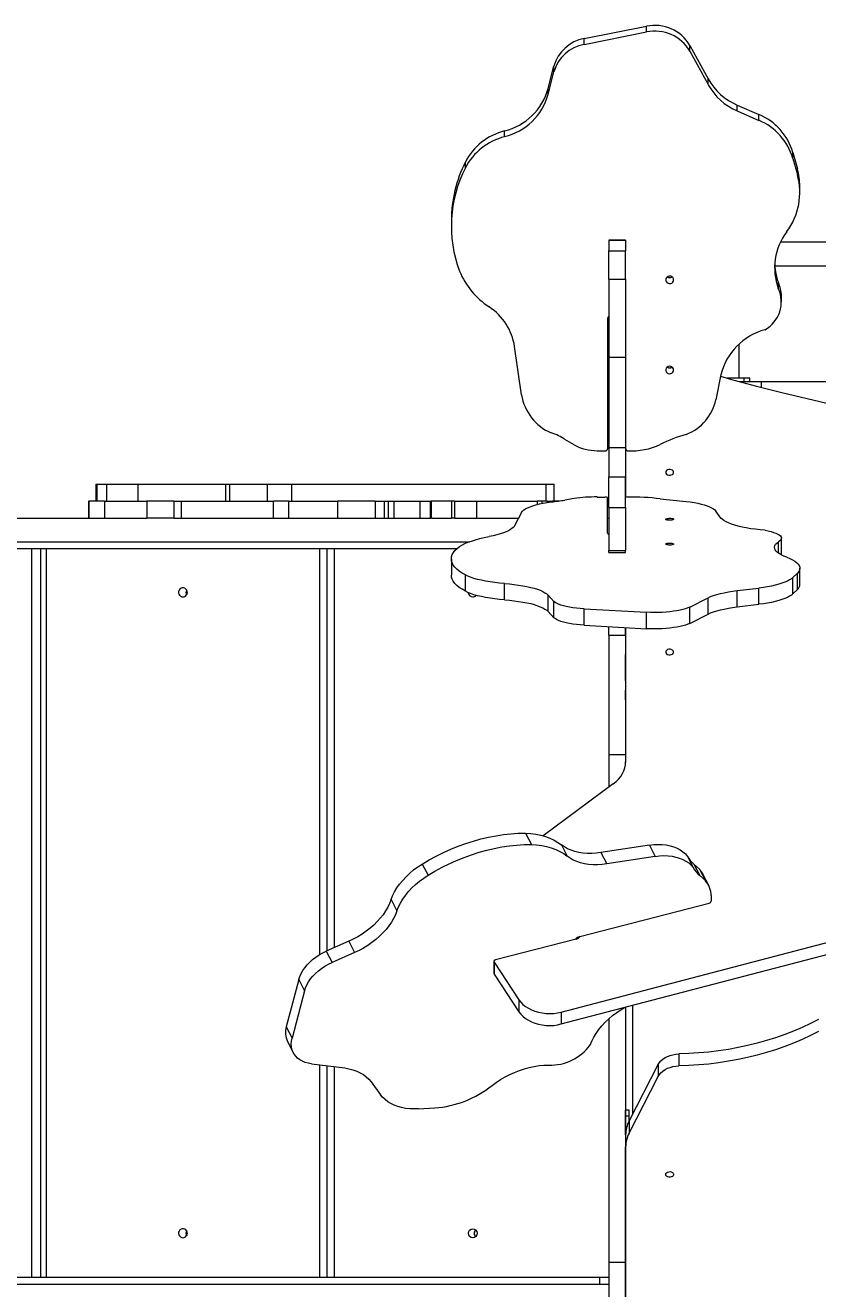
# Model space of a CAD drawing. Header units: millimetres. Extents: x -7098 to 6497, y -6127 to 5201.
# Drawn here: x 456 to 1158, y 1684 to 2803 of the extents above; entities that cross this region are included whole.
import ezdxf

# ---------------------------------------------------------------- set-up
doc = ezdxf.new("R2010")
doc.units = ezdxf.units.MM
doc.layers.add('DIKOM_ОБЪЕКТ', color=7, linetype='Continuous')
doc.layers.add('DIKOM_РАЗМЕР_ЗОНА', color=7, linetype='Continuous')
doc.styles.add('style1', font='arial.ttf', dxfattribs={"width": 0.8})
doc.dimstyles.new('1-50', dxfattribs={"dimtxt": 300, "dimasz": 200, "dimexe": 100, "dimexo": 0, "dimgap": 100, "dimtad": 1, "dimdec": 0, "dimtxsty": 'style1', "dimcen": 0, "dimclrd": 7, "dimclre": 7, "dimadec": 1, "dimazin": 2, "dimtfac": 1, "dimtdec": 0, "dimtmove": 1, "dimatfit": 3, "dimfxl": 0, "dimlwd": 25, "dimlwe": 18, "dimarcsym": 0})

# ---------------------------------------------------------------- blocks, each defined once
blk = doc.blocks.new('*D19')
at = {"layer": 'Defpoints', "color": 0, "transparency": 16777216}
for p in [(-3422.4, 1730.2), (4498.5, 1730.2), (-3422.4, -5447.2)]:
    blk.add_point(p, dxfattribs=at)
at = {"layer": 'DIKOM_РАЗМЕР_ЗОНА', "color": 7, "lineweight": 18, "transparency": 16777216}
for p, q in [((-3422.4, 1730.2), (-3422.4, -5547.2)), ((4498.5, 1730.2), (4498.5, -5547.2))]:
    blk.add_line(p, q, dxfattribs=at)
at = {"layer": 'DIKOM_РАЗМЕР_ЗОНА', "color": 7, "lineweight": 25, "transparency": 16777216}
blk.add_line((4298.5, -5447.2), (-3222.4, -5447.2), dxfattribs=at)
at = {"layer": 'DIKOM_РАЗМЕР_ЗОНА', "color": 7, "transparency": 16777216}
for points in [[(-3222.4, -5413.9), (-3222.4, -5480.6), (-3422.4, -5447.2)], [(4298.5, -5413.9), (4298.5, -5480.6), (4498.5, -5447.2)]]:
    blk.add_solid(points, dxfattribs=at)
at = {"layer": 'DIKOM_РАЗМЕР_ЗОНА', "color": 0, "transparency": 16777216, "insert": (538, -5194.1), "char_height": 300, "attachment_point": 5, "style": 'style1'}
blk.add_mtext('7900', dxfattribs=at)
blk = doc.blocks.new('*D17')
at = {"layer": 'Defpoints', "color": 0, "transparency": 16777216}
for p in [(-5422.4, 1752.1), (6497.5, 1509.8), (-5422.4, -6026.7)]:
    blk.add_point(p, dxfattribs=at)
at = {"layer": 'DIKOM_РАЗМЕР_ЗОНА', "color": 7, "lineweight": 18, "transparency": 16777216}
for p, q in [((-5422.4, 1752.1), (-5422.4, -6126.7)), ((6497.5, 1509.8), (6497.5, -6126.7))]:
    blk.add_line(p, q, dxfattribs=at)
at = {"layer": 'DIKOM_РАЗМЕР_ЗОНА', "color": 7, "lineweight": 25, "transparency": 16777216}
blk.add_line((6297.5, -6026.7), (-5222.4, -6026.7), dxfattribs=at)
at = {"layer": 'DIKOM_РАЗМЕР_ЗОНА', "color": 7, "transparency": 16777216}
for points in [[(-5222.4, -5993.4), (-5222.4, -6060.1), (-5422.4, -6026.7)], [(6297.5, -5993.4), (6297.5, -6060.1), (6497.5, -6026.7)]]:
    blk.add_solid(points, dxfattribs=at)
at = {"layer": 'DIKOM_РАЗМЕР_ЗОНА', "color": 0, "transparency": 16777216, "insert": (537.5, -5773.6), "char_height": 300, "attachment_point": 5, "style": 'style1'}
blk.add_mtext('11900', dxfattribs=at)

msp = doc.modelspace()

# ---------------------------------------------------------------- linework, layer by layer
at = {"layer": 'DIKOM_ОБЪЕКТ', "color": 7, "linetype": 'Continuous', "lineweight": 15}
for p, q in [((951.2, 2791.7), (1006.5, 2802.7)), ((1006.5, 2797.6), (1006.5, 2802.7)), ((951.2, 2786.5), (1006.5, 2797.6)), ((951.2, 2786.5), (951.2, 2791.7)), ((1044.9, 2780.4), (1044.9, 2785.6)), ((1044.9, 2785.6), (1061.1, 2756)), ((1044.9, 2780.4), (1061.1, 2750.9)), ((919.3, 2747.4), (924.5, 2767.2)), ((924.5, 2762.1), (924.5, 2767.2)), ((919.3, 2742.2), (924.5, 2762.1)), ((1061.1, 2750.9), (1061.1, 2756)), ((919.3, 2742.2), (919.3, 2747.4)), ((1086.9, 2727.6), (1086.9, 2732.7)), ((1086.9, 2732.7), (1106.1, 2724.4)), ((1086.9, 2727.6), (1106.1, 2719.2)), ((1106.1, 2719.2), (1106.1, 2724.4)), ((880.8, 2704.7), (880.8, 2709.8)), ((1136.1, 2685.5), (1136.1, 2690.7)), ((1136.1, 2690.7), (1140.2, 2676.2)), ((846, 2677.1), (846, 2682.2)), ((1136.1, 2685.5), (1140.2, 2671.1)), ((1140.2, 2671.1), (1140.2, 2676.2)), ((1142.3, 2655.5), (1142.3, 2660.6)), ((833.6, 2630.5), (833.6, 2625.4)), ((988, 2613), (973, 2613)), ((973, 2613), (988, 2613)), ((973, 2613), (973, 2603.6)), ((973, 2613), (973, 2613)), ((988, 2613), (988, 2603.6)), ((988, 2613), (988, 2613)), ((1798, 2611.2), (1125.2, 2611.2)), ((973, 2603.6), (988, 2603.6)), ((973, 2578.3), (973, 2603.6)), ((988, 2578.3), (988, 2603.6)), ((1120.1, 2590.2), (1427.6, 2590.2)), ((973, 2578.3), (988, 2578.3)), ((973, 2578.3), (973, 2509.3)), ((988, 2578.3), (988, 2509.3)), ((1123.3, 2570.2), (1123.3, 2575.4)), ((1126, 2558.3), (1126, 2563.4)), ((972, 2542.5), (972, 2428.1)), ((1088.5, 2490.7), (1088.5, 2520.9)), ((895.8, 2475.9), (889.6, 2518.8)), ((973, 2509.3), (988, 2509.3)), ((973, 2509.3), (973, 2429.1)), ((988, 2509.3), (988, 2429.1)), ((1072.4, 2493.8), (1068, 2471.5)), ((1078, 2490.7), (1077.6, 2490.7)), ((1093, 2490.7), (1078, 2490.7)), ((1088.6, 2487.7), (1108, 2487.7)), ((1093, 2487.7), (1093, 2490.7)), ((1098, 2490.7), (1093, 2490.7)), ((1098, 2487.7), (1098, 2490.7)), ((1108, 2487.7), (1750.7, 2487.7)), ((1108, 2487.7), (1108, 2482.6)), ((942.4, 2431.5), (934.2, 2436.4)), ((962.9, 2426.3), (970, 2426.2)), ((973, 2429.1), (988, 2429.1)), ((973, 2429.1), (973, 2403.3)), ((988, 2429.1), (988, 2403.3)), ((988, 2427.9), (988, 2384.9)), ((518.7, 2396.7), (518.7, 2381.7)), ((518.7, 2396.7), (519.6, 2396.7)), ((519.6, 2396.7), (519.6, 2381.7)), ((519.6, 2396.7), (528, 2396.7)), ((528, 2396.7), (528, 2381.7)), ((528, 2396.7), (555.8, 2396.7)), ((555.8, 2396.7), (555.8, 2381.7)), ((555.8, 2396.7), (633.4, 2396.7)), ((633.4, 2396.7), (633.4, 2381.7)), ((633.4, 2396.7), (637, 2396.7)), ((637, 2396.7), (637, 2381.7)), ((637, 2396.7), (670.3, 2396.7)), ((670.3, 2396.7), (670.3, 2381.7)), ((670.3, 2396.7), (692, 2396.7)), ((692, 2396.7), (692, 2381.7)), ((692, 2396.7), (917.2, 2396.7)), ((917.2, 2396.7), (917.2, 2381.7)), ((917.2, 2396.7), (924.8, 2396.7)), ((924.8, 2381.7), (924.8, 2396.7)), ((973, 2403.3), (988, 2403.3)), ((973, 2375.9), (973, 2403.3)), ((988, 2405.3), (988, 2405.1)), ((988, 2375.9), (988, 2403.3)), ((512.2, 2381.7), (512.2, 2366.7)), ((512.2, 2381.7), (512.3, 2381.7)), ((512.3, 2381.7), (512.3, 2366.7)), ((526.4, 2381.7), (512.3, 2381.7)), ((526.4, 2381.7), (526.4, 2366.7)), ((526.4, 2381.7), (563.7, 2381.7)), ((563.7, 2381.7), (563.7, 2366.7)), ((587.8, 2381.7), (563.7, 2381.7)), ((587.8, 2381.7), (587.8, 2366.7)), ((587.8, 2381.7), (594.2, 2381.7)), ((594.2, 2381.7), (594.2, 2366.7)), ((594.2, 2381.7), (676.1, 2381.7)), ((676.1, 2366.7), (676.1, 2381.7)), ((689.4, 2381.7), (676.1, 2381.7)), ((689.4, 2381.7), (689.4, 2366.7)), ((689.4, 2381.7), (732.8, 2381.7)), ((732.8, 2381.7), (732.8, 2366.7)), ((766.2, 2381.7), (732.8, 2381.7)), ((766.2, 2381.7), (766.2, 2366.7)), ((766.2, 2381.7), (774, 2381.7)), ((774, 2381.7), (774, 2366.7)), ((774, 2381.7), (777.5, 2381.7)), ((774, 2381.7), (774, 2366.7)), ((777.5, 2381.7), (777.5, 2366.7)), ((777.5, 2381.7), (782.5, 2381.7)), ((782.5, 2381.7), (782.5, 2366.7)), ((782.5, 2381.7), (805.8, 2381.7)), ((805.8, 2381.7), (805.8, 2366.7)), ((805.8, 2381.7), (814.8, 2381.7)), ((814.8, 2381.7), (814.8, 2366.7)), ((814.8, 2381.7), (815.7, 2381.7)), ((815.7, 2381.7), (815.7, 2366.7)), ((833.6, 2381.7), (815.7, 2381.7)), ((833.6, 2381.7), (833.6, 2366.7)), ((836.3, 2381.7), (833.6, 2381.7)), ((836.3, 2381.7), (836.3, 2366.7)), ((836.3, 2381.7), (855.9, 2381.7)), ((855.9, 2381.7), (855.9, 2366.7)), ((855.9, 2381.7), (909.7, 2381.7)), ((913.8, 2381.7), (909.7, 2381.7)), ((909.7, 2381.7), (909.7, 2378.7)), ((918.6, 2381.7), (913.8, 2381.7)), ((913.8, 2381.7), (913.8, 2379.6)), ((918.6, 2381.7), (923.3, 2381.7)), ((918.6, 2381.7), (918.6, 2380.5)), ((928.3, 2381.7), (923.3, 2381.7)), ((923.3, 2381.7), (923.3, 2381.1)), ((929, 2381.7), (928.3, 2381.7)), ((928.3, 2381.7), (928.3, 2381.7)), ((942.4, 2383.9), (934.2, 2382.5)), ((962.9, 2385.3), (970, 2385.3)), ((972, 2353.3), (972, 2384.8)), ((973, 2375.9), (988, 2375.9)), ((973, 2375.9), (973, 2337.8)), ((988, 2375.9), (988, 2337.8)), ((400, 2366.7), (528.3, 2366.7)), ((528.3, 2366.7), (563.7, 2366.7)), ((587.8, 2366.7), (563.7, 2366.7)), ((587.8, 2366.7), (594.2, 2366.7)), ((594.2, 2366.7), (646.8, 2366.7)), ((646.8, 2366.7), (774.2, 2366.7)), ((774.2, 2366.7), (777.5, 2366.7)), ((777.5, 2366.7), (782.5, 2366.7)), ((782.5, 2366.7), (805.8, 2366.7)), ((805.8, 2366.7), (814.8, 2366.7)), ((814.8, 2366.7), (815.7, 2366.7)), ((816.5, 2366.7), (815.7, 2366.7)), ((816.5, 2366.7), (833.6, 2366.7)), ((836.3, 2366.7), (833.6, 2366.7)), ((836.3, 2366.7), (855.9, 2366.7)), ((855.9, 2366.7), (893.2, 2366.7)), ((895.8, 2371.7), (889.6, 2359.9)), ((972, 2366.7), (973, 2366.7)), ((1072.4, 2366.7), (1068, 2372.9)), ((-497, 2345.7), (849.7, 2345.7)), ((1123.3, 2335.6), (1123.3, 2345.7)), ((1126, 2334.5), (1126, 2349)), ((-497, 2339.7), (838.7, 2339.7)), ((461.9, 1693.7), (461.9, 2339.7)), ((469.8, 1693.7), (469.8, 2339.7)), ((474.5, 2339.7), (474.5, 1693.7)), ((717.1, 1979.8), (717.1, 2339.7)), ((723.6, 1983.1), (723.6, 2339.7)), ((729.8, 2339.7), (729.8, 1985.8)), ((833.6, 2330.5), (833.6, 2316)), ((973, 2337.8), (988, 2337.8)), ((973, 2336.2), (973, 2337.8)), ((973, 2336.2), (988, 2336.2)), ((988, 2336.2), (988, 2337.8)), ((1126, 2334.5), (1125.9, 2334)), ((1142.3, 2307.7), (1142.3, 2322.2)), ((846, 2301.8), (846, 2316.3)), ((880.8, 2294.2), (880.8, 2308.7)), ((1136.1, 2313.9), (1140.2, 2317.9)), ((1136.1, 2299.4), (1136.1, 2313.9)), ((1140.2, 2303.4), (1140.2, 2317.9)), ((919.3, 2298.3), (924.5, 2292.8)), ((919.3, 2283.8), (919.3, 2298.3)), ((1044.9, 2287.8), (1061.1, 2295.9)), ((1061.1, 2281.4), (1061.1, 2295.9)), ((1086.9, 2302.3), (1106.1, 2304.6)), ((1086.9, 2287.9), (1086.9, 2302.3)), ((1106.1, 2290.2), (1106.1, 2304.6)), ((1136.1, 2299.4), (1140.2, 2303.4)), ((924.5, 2278.3), (924.5, 2292.8)), ((951.2, 2286.1), (1006.5, 2283.1)), ((951.2, 2271.6), (951.2, 2286.1)), ((1044.9, 2273.3), (1044.9, 2287.8)), ((1086.9, 2287.9), (1106.1, 2290.2)), ((919.3, 2283.8), (924.5, 2278.3)), ((1006.5, 2268.6), (1006.5, 2283.1)), ((1044.9, 2273.3), (1061.1, 2281.4)), ((951.2, 2271.6), (1006.5, 2268.6)), ((973, 2262.8), (973, 2270.4)), ((973, 2262.8), (988, 2262.8)), ((973, 2262.8), (973, 2157.2)), ((988, 2269.6), (988, 2150.6)), ((988, 2262.8), (988, 2269.6)), ((988, 2262.8), (988, 2157.2)), ((988, 2245.8), (988, 2221.8)), ((988, 2222.5), (988, 2245.8)), ((973, 2157.2), (988, 2157.2)), ((973, 2157.2), (973, 2128.1)), ((988, 2157.2), (988, 2150.1)), ((977, 2131.1), (915, 2085)), ((899.3, 2087.3), (904.5, 2077.3)), ((931.1, 2076.9), (936.2, 2067)), ((1009, 2076.7), (966.1, 2070.1)), ((1009, 2076.7), (1014.1, 2066.7)), ((966.1, 2070.1), (971.3, 2060.1)), ((1014.1, 2066.7), (971.3, 2060.1)), ((1042.8, 2066.8), (1047.9, 2056.8)), ((807.8, 2060), (813, 2050.1)), ((1048.5, 2059.8), (1053.6, 2049.8)), ((1053.4, 2055.3), (1048.5, 2059.8)), ((1053.4, 2055.3), (1058.6, 2045.3)), ((1058.6, 2045.3), (1053.6, 2049.8)), ((1061.6, 2041), (1056.5, 2050.9)), ((780.2, 2028.4), (785.4, 2018.4)), ((1063.8, 2032.2), (1063.8, 2027.1)), ((947.5, 1995.7), (1061.9, 2025.2)), ((931, 1928.8), (1181.1, 1994.2)), ((946.3, 1995.3), (946.3, 1994.4)), ((742.7, 1991.5), (722.8, 1982.7)), ((722.8, 1982.7), (727.9, 1972.7)), ((742.7, 1991.5), (747.8, 1981.5)), ((944.1, 1993.4), (872.6, 1975)), ((931, 1918.2), (1181.1, 1983.6)), ((943.4, 1993.2), (943.3, 1993.3)), ((747.8, 1981.5), (727.9, 1972.7)), ((871.3, 1973.6), (871.3, 1963)), ((871.5, 1973), (893.4, 1939.7)), ((871.5, 1973), (871.5, 1962.4)), ((871.5, 1962.4), (893.4, 1929.1)), ((698.4, 1957.5), (687.4, 1915.6)), ((698.4, 1957.5), (703.5, 1947.6)), ((703.5, 1947.6), (692.5, 1905.7)), ((893.4, 1939.7), (893.4, 1929.1)), ((931, 1928.8), (931, 1918.2)), ((988, 1933.1), (988, 1707.1)), ((994, 1934.7), (994, 1837.9)), ((687.4, 1915.6), (692.5, 1905.7)), ((973, 1922.8), (973, 1707.1)), ((688.4, 1902.8), (693.5, 1892.8)), ((709.6, 1883), (739.2, 1879.2)), ((717.1, 1693.7), (717.1, 1882)), ((991, 1832.1), (1016.9, 1882.3)), ((1016.9, 1882.3), (1016.9, 1871.7)), ((1035.1, 1891.6), (1035.1, 1881)), ((723.6, 1693.7), (723.6, 1881.2)), ((729.8, 1880.4), (729.8, 1693.7)), ((991, 1821.5), (1016.9, 1871.7)), ((762.5, 1866.9), (770.8, 1855.5)), ((804.5, 1843), (819, 1843.8)), ((991, 1841.7), (988, 1841.7)), ((988, 1820), (988, 1836.4)), ((991, 1836.4), (988, 1836.4)), ((991, 1832), (991, 1836.4)), ((991, 1832.1), (991, 1821.5)), ((988, 1820), (988, 1809.4)), ((988, 1810.3), (988, 1808.3)), ((988, 1671), (988, 1809.4)), ((973, 1707.1), (988, 1707.1)), ((973, 1707.1), (973, 1603)), ((988, 1707.1), (988, 1603)), ((-362.2, 1693.7), (964.7, 1693.7)), ((964.7, 1693.7), (973, 1693.7)), ((964.7, 1693.7), (964.7, 1687.7)), ((-372.7, 1687.7), (973, 1687.7))]:
    msp.add_line(p, q, dxfattribs=at)
at = {"layer": 'DIKOM_ОБЪЕКТ', "color": 7, "linetype": 'Continuous', "lineweight": 15, "flags": 128}
for points in [[(1030.5, 2577.8), (1030.3, 2578.8), (1029.8, 2579.8), (1028.9, 2580.5), (1027.9, 2581), (1026.7, 2581), (1025.6, 2580.8), (1024.7, 2580.2), (1024, 2579.3), (1023.6, 2578.3), (1023.6, 2577.2), (1024, 2576.2), (1024.7, 2575.3), (1025.6, 2574.8), (1026.7, 2574.5), (1027.9, 2574.6), (1028.9, 2575), (1029.8, 2575.7), (1030.3, 2576.7), (1030.5, 2577.8)], [(1030.5, 2497.9), (1030.3, 2499), (1029.8, 2499.9), (1028.9, 2500.6), (1027.9, 2501.1), (1026.7, 2501.2), (1025.6, 2500.9), (1024.7, 2500.3), (1024, 2499.5), (1023.6, 2498.4), (1023.6, 2497.4), (1024, 2496.3), (1024.7, 2495.5), (1025.6, 2494.9), (1026.7, 2494.6), (1027.9, 2494.7), (1028.9, 2495.1), (1029.8, 2495.9), (1030.3, 2496.8), (1030.5, 2497.9)], [(1072.1, 2492.3), (1081.8, 2489.6), (1104, 2483.7), (1126.3, 2478), (1148.7, 2472.6), (1171.2, 2467.4), (1193.8, 2462.4), (1216.6, 2457.7), (1239.4, 2453.2), (1262.3, 2449), (1285.3, 2445), (1308.4, 2441.2), (1331.5, 2437.7), (1354.8, 2434.4), (1378.1, 2431.4), (1401.4, 2428.7), (1424.8, 2426.1), (1448.3, 2423.9), (1471.8, 2421.8), (1495.4, 2420.1), (1519, 2418.5)], [(1023.5, 2407.2), (1023.7, 2406.4), (1024.3, 2405.7), (1025.1, 2405.1), (1026.2, 2404.8), (1027.3, 2404.7), (1028.4, 2404.9), (1029.4, 2405.4), (1030.1, 2406), (1030.5, 2406.8), (1030.5, 2407.6), (1030.1, 2408.4), (1029.4, 2409), (1028.4, 2409.5), (1027.3, 2409.7), (1026.2, 2409.6), (1025.1, 2409.3), (1024.3, 2408.7), (1023.7, 2408), (1023.5, 2407.2)], [(895.8, 2371.7), (896.6, 2372.7), (897.7, 2373.8), (899.2, 2374.8), (901.1, 2375.8), (903.3, 2376.7), (905.8, 2377.6), (908.5, 2378.4), (911.6, 2379.2), (914.9, 2379.9), (918.5, 2380.5), (922.2, 2381)], [(1041.6, 2381.3), (1045.2, 2380.9), (1048.6, 2380.4), (1051.9, 2379.8), (1054.9, 2379.1), (1057.6, 2378.3), (1060.1, 2377.5), (1062.3, 2376.7), (1064.2, 2375.8), (1065.8, 2374.8), (1067, 2373.9), (1068, 2372.9)], [(1030.5, 2365.6), (1030.3, 2365.3), (1029.8, 2365.1), (1028.9, 2364.9), (1027.9, 2364.7), (1026.7, 2364.7), (1025.6, 2364.8), (1024.7, 2364.9), (1024, 2365.2), (1023.6, 2365.5), (1023.6, 2365.8), (1024, 2366), (1024.7, 2366.3), (1025.6, 2366.4), (1026.7, 2366.5), (1027.9, 2366.5), (1028.9, 2366.4), (1029.8, 2366.2), (1030.3, 2365.9), (1030.5, 2365.6)], [(1111.5, 2355.8), (1107.1, 2356.2), (1102.8, 2356.7), (1098.8, 2357.2), (1094.9, 2357.9), (1091.2, 2358.6), (1087.8, 2359.5), (1084.7, 2360.3), (1081.8, 2361.3), (1079.2, 2362.3), (1077, 2363.4), (1075.1, 2364.5), (1073.6, 2365.6), (1072.4, 2366.7)], [(889.6, 2359.9), (888.8, 2358.7), (887.6, 2357.6), (886.1, 2356.5), (884.3, 2355.4), (882.2, 2354.4), (879.7, 2353.5), (876.9, 2352.6), (873.9, 2351.7), (870.6, 2350.9), (867, 2350.2)], [(1111.5, 2355.8), (1114.3, 2355.3), (1116.8, 2354.7), (1119.1, 2354), (1121.1, 2353.3), (1122.8, 2352.5), (1124.1, 2351.7), (1125.1, 2350.9), (1125.7, 2350), (1126, 2349.1), (1125.9, 2348.2), (1125.4, 2347.4), (1124.5, 2346.5), (1123.3, 2345.7)], [(846, 2316.3), (843.1, 2317.9), (840.6, 2319.7), (838.5, 2321.4), (836.7, 2323.2), (835.3, 2325), (834.4, 2326.9), (833.8, 2328.7), (833.6, 2330.6), (833.8, 2332.4), (834.4, 2334.3), (835.4, 2336.1), (836.8, 2337.9), (838.6, 2339.7), (840.8, 2341.5)], [(840.8, 2341.5), (842.9, 2342.7), (845.4, 2344), (848.3, 2345.2), (851.4, 2346.3), (854.9, 2347.4), (858.7, 2348.4), (862.7, 2349.3), (867, 2350.2)], [(1030.5, 2343.6), (1030.3, 2343.3), (1029.8, 2343.1), (1028.9, 2342.9), (1027.9, 2342.7), (1026.7, 2342.7), (1025.6, 2342.8), (1024.7, 2342.9), (1024, 2343.2), (1023.6, 2343.5), (1023.6, 2343.8), (1024, 2344), (1024.7, 2344.3), (1025.6, 2344.4), (1026.7, 2344.5), (1027.9, 2344.5), (1028.9, 2344.4), (1029.8, 2344.2), (1030.3, 2343.9), (1030.5, 2343.6)], [(1130.7, 2331.9), (1128.1, 2332.9), (1125.9, 2334), (1124.1, 2335.1), (1122.5, 2336.2), (1121.4, 2337.4), (1120.5, 2338.6), (1120.1, 2339.8), (1120, 2341), (1120.3, 2342.2), (1120.9, 2343.4), (1121.9, 2344.5), (1123.3, 2345.7)], [(1130.7, 2331.9), (1133.4, 2330.8), (1135.8, 2329.6), (1137.9, 2328.4), (1139.6, 2327.1), (1140.8, 2325.8), (1141.7, 2324.5), (1142.2, 2323.2), (1142.3, 2321.9), (1142, 2320.5), (1141.3, 2319.2), (1140.2, 2317.9)], [(846, 2301.8), (843.1, 2303.5), (840.6, 2305.2), (838.5, 2307), (836.7, 2308.7), (835.3, 2310.6), (834.4, 2312.4), (833.8, 2314.2), (833.6, 2316)], [(880.8, 2308.7), (876.3, 2309), (872, 2309.5), (867.9, 2310.1), (863.9, 2310.7), (860.2, 2311.5), (856.8, 2312.3), (853.6, 2313.2), (850.7, 2314.2), (848.2, 2315.2), (846, 2316.3)], [(880.8, 2308.7), (885, 2308.3), (889.2, 2307.8), (893.1, 2307.3), (896.9, 2306.7), (900.5, 2306), (903.9, 2305.2), (907, 2304.4), (909.8, 2303.5), (912.4, 2302.6), (914.6, 2301.6), (916.5, 2300.5), (918.1, 2299.4), (919.3, 2298.3)], [(1136.1, 2313.9), (1134.9, 2312.8), (1133.2, 2311.8), (1131.3, 2310.8), (1129, 2309.8), (1126.5, 2308.9), (1123.7, 2308), (1120.6, 2307.2), (1117.3, 2306.4), (1113.7, 2305.8), (1110, 2305.2), (1106.1, 2304.6)], [(595.8, 2296.7), (596.9, 2296.9), (598, 2297.4), (598.8, 2298.3), (599.4, 2299.3), (599.7, 2300.4), (599.6, 2301.6), (599.2, 2302.7), (598.4, 2303.7), (597.5, 2304.4), (596.4, 2304.7), (595.2, 2304.7), (594.1, 2304.4), (593.2, 2303.7), (592.4, 2302.7), (592, 2301.6), (591.9, 2300.4), (592.2, 2299.3), (592.8, 2298.3), (593.6, 2297.4), (594.7, 2296.9), (595.8, 2296.7)], [(880.8, 2294.2), (876.3, 2294.5), (872, 2295), (867.9, 2295.6), (863.9, 2296.2), (860.2, 2297), (856.8, 2297.8), (853.6, 2298.7), (850.7, 2299.7), (848.2, 2300.7), (846, 2301.8)], [(854.4, 2298.4), (854.6, 2298.3), (855.1, 2297.7)], [(1061.1, 2295.9), (1063.3, 2297), (1065.9, 2297.9), (1068.8, 2298.8), (1071.9, 2299.7), (1075.3, 2300.5), (1079, 2301.2), (1082.8, 2301.8), (1086.9, 2302.3)], [(1136.1, 2299.4), (1134.9, 2298.4), (1133.2, 2297.3), (1131.3, 2296.3), (1129, 2295.3), (1126.5, 2294.4), (1123.7, 2293.5), (1120.6, 2292.7), (1117.3, 2291.9), (1113.7, 2291.3), (1110, 2290.7), (1106.1, 2290.2)], [(880.8, 2294.2), (885, 2293.8), (889.2, 2293.4), (893.1, 2292.8), (896.9, 2292.2), (900.5, 2291.5), (903.9, 2290.8), (907, 2289.9), (909.8, 2289), (912.4, 2288.1), (914.6, 2287.1), (916.5, 2286), (918.1, 2284.9), (919.3, 2283.8)], [(951.2, 2286.1), (947.8, 2286.4), (944.4, 2286.7), (941.2, 2287.1), (938.2, 2287.6), (935.4, 2288.2), (932.8, 2288.8), (930.5, 2289.5), (928.5, 2290.3), (926.8, 2291.1), (925.5, 2291.9), (924.5, 2292.8)], [(1044.9, 2287.8), (1043.1, 2287), (1041.1, 2286.3), (1038.8, 2285.6), (1036.2, 2285), (1033.4, 2284.4), (1030.4, 2284), (1027.2, 2283.6), (1023.9, 2283.3), (1020.5, 2283), (1017, 2282.9), (1013.5, 2282.9), (1010, 2282.9), (1006.5, 2283.1)], [(1061.1, 2281.4), (1063.3, 2282.5), (1065.9, 2283.4), (1068.8, 2284.4), (1071.9, 2285.2), (1075.3, 2286), (1079, 2286.7), (1082.8, 2287.3), (1086.9, 2287.9)], [(951.2, 2271.6), (947.8, 2271.9), (944.4, 2272.2), (941.2, 2272.6), (938.2, 2273.1), (935.4, 2273.7), (932.8, 2274.3), (930.5, 2275), (928.5, 2275.8), (926.8, 2276.6), (925.5, 2277.5), (924.5, 2278.3)], [(1044.9, 2273.3), (1043.1, 2272.5), (1041.1, 2271.8), (1038.8, 2271.1), (1036.2, 2270.5), (1033.4, 2269.9), (1030.4, 2269.5), (1027.2, 2269.1), (1023.9, 2268.8), (1020.5, 2268.6), (1017, 2268.4), (1013.5, 2268.4), (1010, 2268.4), (1006.5, 2268.6)], [(1023.5, 2247.9), (1023.7, 2247.1), (1024.3, 2246.4), (1025.1, 2245.8), (1026.2, 2245.5), (1027.3, 2245.4), (1028.4, 2245.6), (1029.4, 2246.1), (1030.1, 2246.7), (1030.5, 2247.5), (1030.5, 2248.3), (1030.1, 2249.1), (1029.4, 2249.7), (1028.4, 2250.2), (1027.3, 2250.4), (1026.2, 2250.3), (1025.1, 2250), (1024.3, 2249.4), (1023.7, 2248.7), (1023.5, 2247.9)], [(988, 2221.8), (988, 2219.9), (988, 2217.7), (988, 2215.4), (988, 2212.9), (988, 2210.4), (988, 2207.8), (988, 2205.3), (988, 2202.8), (988, 2200.5), (988, 2198.3), (988, 2196.4), (988, 2194.7), (988, 2193.3), (988, 2192.2), (988, 2191.5), (988, 2191.4)], [(988, 2212.9), (988, 2211.9), (988, 2210.7), (988, 2209.5), (988, 2208.2), (988, 2207.1), (988, 2206.3), (988, 2205.7), (988, 2205.4), (988, 2205.5), (988, 2205.9), (988, 2206.7), (988, 2207.7), (988, 2208.9), (988, 2210.1), (988, 2211.3), (988, 2212.4), (988, 2213.3), (988, 2213.9), (988, 2214.2), (988, 2214.1), (988, 2213.6), (988, 2212.9)], [(977, 2131.1), (979.5, 2133.1), (981.7, 2135.3), (983.6, 2137.6), (985.2, 2140.1), (986.4, 2142.6), (987.3, 2145.2), (987.9, 2147.9), (988, 2150.6)], [(807.8, 2060), (814, 2063.7), (820.2, 2067.1), (826.7, 2070.2), (833.2, 2073.1), (839.7, 2075.8), (846.4, 2078.2), (853.1, 2080.3), (859.8, 2082.2), (866.5, 2083.8), (873.2, 2085.1), (879.8, 2086.1), (886.4, 2086.8), (892.9, 2087.2), (899.3, 2087.3)], [(899.3, 2087.3), (904, 2087), (908.5, 2086.4), (912.9, 2085.5), (917, 2084.3), (920.9, 2082.9), (924.6, 2081.2), (928, 2079.2), (931.1, 2076.9)], [(813, 2050.1), (819.1, 2053.7), (825.4, 2057.1), (831.8, 2060.2), (838.3, 2063.1), (844.9, 2065.8), (851.5, 2068.2), (858.2, 2070.4), (864.9, 2072.2), (871.6, 2073.8), (878.3, 2075.1), (885, 2076.1), (891.6, 2076.8), (898.1, 2077.2), (904.5, 2077.3)], [(904.5, 2077.3), (909.1, 2077), (913.7, 2076.4), (918, 2075.5), (922.1, 2074.4), (926.1, 2072.9), (929.7, 2071.2), (933.1, 2069.2), (936.2, 2067)], [(966.1, 2070.1), (962, 2069.5), (957.9, 2069.3), (954, 2069.3), (950.1, 2069.6), (946.4, 2070.2), (942.9, 2071.1), (939.6, 2072.2), (936.5, 2073.5), (933.7, 2075.1), (931.1, 2076.9)], [(1009, 2076.7), (1012.9, 2077.2), (1016.7, 2077.3), (1020.4, 2077.2), (1024, 2076.9), (1027.4, 2076.2), (1030.6, 2075.2), (1033.6, 2074), (1036.3, 2072.6), (1038.7, 2070.9), (1040.9, 2068.9), (1042.8, 2066.8)], [(971.3, 2060.1), (967.1, 2059.6), (963.1, 2059.3), (959.1, 2059.4), (955.2, 2059.7), (951.6, 2060.2), (948, 2061.1), (944.7, 2062.2), (941.6, 2063.5), (938.8, 2065.1), (936.2, 2067)], [(1014.1, 2066.7), (1018, 2067.2), (1021.8, 2067.4), (1025.6, 2067.3), (1029.1, 2066.9), (1032.5, 2066.2), (1035.7, 2065.3), (1038.7, 2064.1), (1041.4, 2062.6), (1043.9, 2060.9), (1046, 2058.9), (1047.9, 2056.8)], [(780.2, 2028.4), (781.6, 2031.9), (783.3, 2035.4), (785.4, 2038.8), (787.8, 2042.2), (790.5, 2045.5), (793.5, 2048.7), (796.7, 2051.8), (800.2, 2054.7), (803.9, 2057.5), (807.8, 2060)], [(785.4, 2018.4), (786.7, 2021.9), (788.5, 2025.4), (790.5, 2028.8), (792.9, 2032.2), (795.6, 2035.6), (798.6, 2038.8), (801.9, 2041.8), (805.3, 2044.8), (809.1, 2047.5), (813, 2050.1)], [(780.2, 2028.4), (778.9, 2025), (777.3, 2021.7), (775.4, 2018.4), (773.1, 2015.1), (770.6, 2011.9), (767.8, 2008.9), (764.8, 2005.9), (761.6, 2003), (758.1, 2000.4), (754.5, 1997.8), (750.7, 1995.5), (746.7, 1993.4), (742.7, 1991.5)], [(785.4, 2018.4), (784.1, 2015), (782.4, 2011.7), (780.5, 2008.4), (778.3, 2005.1), (775.8, 2002), (773, 1998.9), (770, 1995.9), (766.7, 1993.1), (763.2, 1990.4), (759.6, 1987.9), (755.8, 1985.5), (751.9, 1983.4), (747.8, 1981.5)], [(698.4, 1957.5), (699.3, 1960.2), (700.5, 1962.9), (702, 1965.5), (703.8, 1968.1), (705.8, 1970.6), (708.2, 1973), (710.7, 1975.3), (713.5, 1977.4), (716.5, 1979.4), (719.6, 1981.2), (722.8, 1982.7)], [(703.5, 1947.6), (704.4, 1950.2), (705.6, 1952.9), (707.1, 1955.5), (708.9, 1958.1), (711, 1960.6), (713.3, 1963), (715.9, 1965.3), (718.7, 1967.5), (721.6, 1969.4), (724.7, 1971.2), (727.9, 1972.7)], [(872.6, 1975), (872.2, 1974.8), (871.9, 1974.7), (871.6, 1974.4), (871.4, 1974.2), (871.3, 1973.9), (871.3, 1973.6), (871.3, 1973.3), (871.5, 1973)], [(893.4, 1939.7), (895.1, 1937.6), (897, 1935.6), (899.3, 1933.7), (901.8, 1932.1), (904.6, 1930.7), (907.6, 1929.5), (910.8, 1928.6), (914.1, 1928), (917.5, 1927.6), (920.9, 1927.4), (924.4, 1927.6), (927.7, 1928.1), (931, 1928.8)], [(893.4, 1929.1), (895.1, 1927), (897, 1925), (899.3, 1923.2), (901.8, 1921.5), (904.6, 1920.1), (907.6, 1918.9), (910.8, 1918), (914.1, 1917.4), (917.5, 1917), (920.9, 1916.9), (924.4, 1917), (927.7, 1917.5), (931, 1918.2)], [(956.5, 1899.5), (957.9, 1903), (959.7, 1906.5), (961.8, 1909.9), (964.2, 1913.3), (966.9, 1916.5), (969.8, 1919.7), (973, 1922.8), (976.5, 1925.7), (980.1, 1928.4), (984, 1931), (987, 1932.8)], [(1158.9, 1922.2), (1151.7, 1918.5), (1144.3, 1915.1), (1136.7, 1911.8), (1128.9, 1908.8), (1120.9, 1906), (1112.8, 1903.5), (1104.5, 1901.1), (1096.1, 1899.1), (1087.7, 1897.3), (1079.1, 1895.7), (1070.4, 1894.3), (1061.6, 1893.3), (1052.8, 1892.5), (1044, 1891.9), (1035.1, 1891.6)], [(709.6, 1883), (706.8, 1883.5), (704.1, 1884.2), (701.6, 1885.2), (699.4, 1886.5), (697.4, 1888), (695.7, 1889.6), (694.3, 1891.5), (693.2, 1893.6), (692.4, 1895.8), (691.9, 1898.1), (691.8, 1900.5), (692, 1903.1), (692.5, 1905.7)], [(1158.9, 1911.6), (1151.7, 1907.9), (1144.3, 1904.5), (1136.7, 1901.2), (1128.9, 1898.2), (1120.9, 1895.4), (1112.8, 1892.9), (1104.5, 1890.6), (1096.1, 1888.5), (1087.7, 1886.7), (1079.1, 1885.1), (1070.4, 1883.8), (1061.6, 1882.7), (1052.8, 1881.9), (1044, 1881.3), (1035.1, 1881)], [(869.7, 1863.6), (873.4, 1866.4), (877.2, 1868.9), (881.2, 1871.3), (885.4, 1873.4), (889.6, 1875.3), (893.9, 1877), (898.3, 1878.5), (902.6, 1879.7), (907, 1880.6), (911.3, 1881.3), (915.6, 1881.7), (919.8, 1881.8)], [(1016.9, 1882.3), (1017.9, 1884), (1019.3, 1885.6), (1021, 1887.1), (1022.9, 1888.4), (1025.1, 1889.5), (1027.4, 1890.3), (1029.9, 1891), (1032.5, 1891.4), (1035.1, 1891.6)], [(739.2, 1879.2), (742.9, 1878.5), (746.4, 1877.6), (749.8, 1876.5), (752.8, 1875), (755.7, 1873.3), (758.2, 1871.4), (760.5, 1869.3), (762.5, 1866.9)], [(1016.9, 1871.7), (1017.9, 1873.4), (1019.3, 1875), (1021, 1876.5), (1022.9, 1877.8), (1025.1, 1878.9), (1027.4, 1879.7), (1029.9, 1880.4), (1032.5, 1880.8), (1035.1, 1881)], [(804.5, 1843), (800.6, 1842.9), (796.7, 1843), (793, 1843.4), (789.5, 1844.1), (786.1, 1845), (783, 1846.2), (780, 1847.6), (777.3, 1849.3), (774.9, 1851.2), (772.7, 1853.2), (770.8, 1855.5)], [(988, 1836.4), (988, 1838.1), (988, 1839.5), (988, 1840.6), (988, 1841.3), (988, 1841.6), (988, 1841.7)], [(991, 1836.4), (991, 1838.1), (991, 1839.5), (991, 1840.6), (991, 1841.3), (991, 1841.6), (991, 1841.7)], [(1023.5, 1784.8), (1023.7, 1785.6), (1024.3, 1786.4), (1025.1, 1786.9), (1026.2, 1787.2), (1027.3, 1787.3), (1028.4, 1787.1), (1029.4, 1786.7), (1030.1, 1786), (1030.5, 1785.2), (1030.5, 1784.4), (1030.1, 1783.7), (1029.4, 1783), (1028.4, 1782.6), (1027.3, 1782.4), (1026.2, 1782.4), (1025.1, 1782.8), (1024.3, 1783.3), (1023.7, 1784), (1023.5, 1784.8)], [(595.8, 1728.7), (596.9, 1728.9), (598, 1729.4), (598.8, 1730.3), (599.4, 1731.3), (599.7, 1732.4), (599.6, 1733.6), (599.2, 1734.7), (598.4, 1735.7), (597.5, 1736.4), (596.4, 1736.7), (595.2, 1736.7), (594.1, 1736.4), (593.2, 1735.7), (592.4, 1734.7), (592, 1733.6), (591.9, 1732.4), (592.2, 1731.3), (592.8, 1730.3), (593.6, 1729.4), (594.7, 1728.9), (595.8, 1728.7)]]:
    msp.add_lwpolyline(points, dxfattribs=at)
at = {"layer": 'DIKOM_ОБЪЕКТ', "color": 7, "linetype": 'Continuous', "lineweight": 15}
msp.add_circle((852.6, 1732.7), 3.95, dxfattribs=at)
for centre, radius, start, end in [((1013.9, 2767.7), 35.7, 29.9072, 101.9898), ((957.2, 2758.2), 34, 100.2178, 164.5534), ((1013.9, 2762.6), 35.7, 29.9072, 101.9898), ((957.2, 2753.1), 34, 100.2178, 164.5534), ((1108, 2782.1), 53.7, 209.0608, 246.846), ((868, 2761.5), 53.2, 283.8996, 344.599), ((1108, 2776.9), 53.7, 209.061, 246.846), ((868, 2756.4), 53.2, 283.8996, 344.5991), ((1085.5, 2675.8), 52.8, 16.3809, 67.0728), ((1085.5, 2670.6), 52.8, 16.3809, 67.0728), ((894.1, 2657.3), 54.2, 104.2552, 152.5836), ((894.1, 2652.1), 54.2, 104.2553, 152.5834), ((948.3, 2630.4), 114.7, 153.1057, 179.9339), ((947.7, 2625.4), 114.1, 153.055, 200.3989), ((1083.7, 2655.4), 58.6, 323.2327, 15.4801), ((1084.2, 2660.6), 58.1, 0.01, 15.6061), ((1172.9, 2588.5), 52.9, 142.9565, 200.2249), ((1172.6, 2593.7), 52.6, 182.8372, 200.3283), ((906.3, 2613), 71, 202.7263, 236.4533), ((1027, 2584.4), 4.63, 241.4135, 298.5865), ((1027, 2583.3), 3.66, 233.2438, 306.7562), ((1097.7, 2558.2), 28.2, 299.1954, 25.1695), ((1098.4, 2563.4), 27.6, 0.0557, 25.7415), ((838.9, 2510.9), 51.3, 8.7794, 56.7101), ((977.4, 2542.5), 5.4, 144.5684, 179.8521), ((1125.8, 2480.4), 55.1, 105.1131, 165.9687), ((1027, 2504.5), 4.63, 241.4148, 298.5852), ((1027, 2503.4), 3.66, 233.2426, 306.7574), ((939.7, 2483), 44.5, 189.2038, 246.7809), ((1026.6, 2480.4), 42.3, 290.826, 347.8869), ((901.1, 2382.3), 63.5, 58.5132, 70.5471), ((963.5, 2471.8), 45.5, 242.294, 269.1668), ((992.3, 2488.8), 62.7, 267.8623, 294.8028), ((1074.5, 2322.5), 122.8, 105.5095, 117.0667), ((970.1, 2428.2), 1.94, 267.9323, 358.1495), ((990, 2428.1), 1.94, 181.7462, 269.6059), ((905.7, 2553.5), 173.3, 275.4717, 279.4768), ((963, 2236.2), 149.2, 90.0583, 97.9558), ((970.5, 2383), 2.38, 49.7197, 101.4314), ((989.5, 2383.1), 2.27, 79.0181, 131.0944), ((992.6, 2173), 212.3, 82.9664, 90.7146), ((1069.1, 2746.2), 365.9, 262.0596, 265.6894), ((973.2, 2353.7), 1.28, 198.3564, 260.3592), ((1136.4, 2308), 6, 309.8973, 357.1686), ((602.6, 2300.7), 4.1, 148.3148, 211.6852), ((603.3, 2300.7), 4.62, 154.2922, 205.7078), ((852.6, 2300.7), 3.97, 183.0846, 269.4101), ((852.5, 2300.6), 3.9, 270.1257, 320.0305), ((1067.3, 2081), 28.4, 210.0538, 228.4012), ((1072.5, 2071), 28.4, 210.054, 228.4007), ((1039.2, 2042), 19.5, 27.2716, 42.8819), ((1044.1, 2031.9), 19.7, 0.6018, 42.7018), ((1061.5, 2027.5), 2.32, 280.2522, 350.5423), ((949.7, 1987.3), 8.66, 104.3155, 137.6571), ((943.1, 1998.7), 5.39, 281.1125, 327.0713), ((872.4, 1963), 1.07, 180.3178, 214.4796), ((704.4, 1910.6), 17.8, 163.3683, 205.9311), ((921.7, 1924.6), 42.8, 267.4865, 324.2319), ((811.7, 1937.2), 93.7, 274.425, 308.2297), ((1014.4, 1819.8), 26.4, 152.3432, 179.6848), ((1014.4, 1809.2), 26.4, 152.3432, 179.6848), ((602.6, 1732.7), 4.1, 148.3151, 211.6849), ((603.3, 1732.7), 4.62, 154.3261, 205.6739), ((857.8, 1732.7), 4.04, 131.3438, 228.6562), ((858.4, 1732.7), 4.57, 151.6929, 208.3071)]:
    msp.add_arc(centre, radius, start, end, dxfattribs=at)

# ---------------------------------------------------------------- dimensions: what is measured, and where the dimension line sits
at = {"layer": 'DIKOM_РАЗМЕР_ЗОНА'}
for base, p1, p2, text, picture, middle in [((-5422.4, -6026.7), (6497.5, 1509.8), (-5422.4, 1752.1), '11900', '*D17', (537.5, -6026.7)), ((-3422.4, -5447.2), (4498.5, 1730.2), (-3422.4, 1730.2), '7900', '*D19', (538, -5447.2))]:
    dim = msp.add_linear_dim(base=base, p1=p1, p2=p2, text=text, dimstyle='1-50', override={"dimscale": 1, "dimtix": 0, "dimtofl": 1, "dimtmove": 1, "dimatfit": 3}, dxfattribs=at)
    dim.commit()
    dim.dimension.update_dxf_attribs({"geometry": picture, "text_midpoint": middle, "dimtype": 160})

doc.saveas('drawing.dxf')
